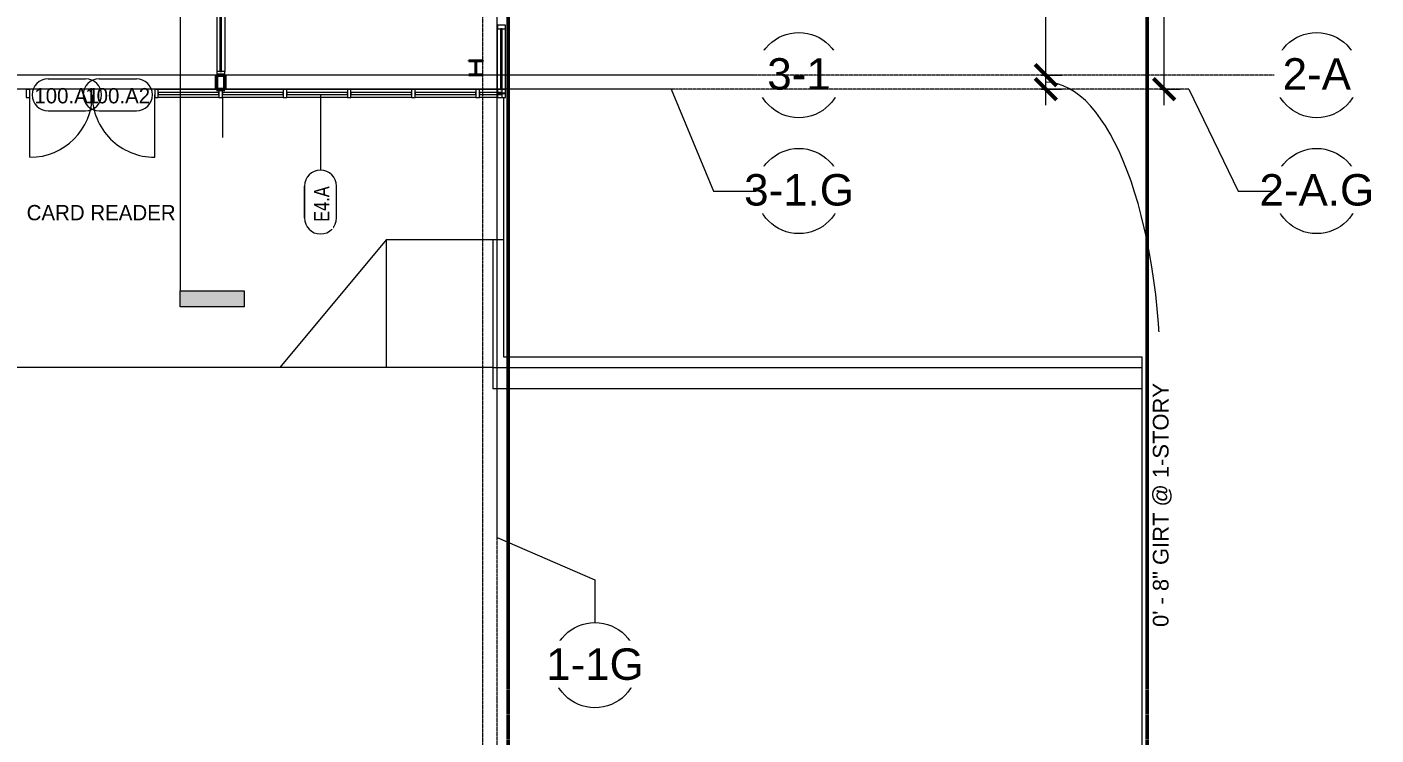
# Model space of a CAD drawing. Header units: inches. Extents: x 15537 to 31673, y -30778 to -16067.
# Drawn here: x 26016 to 26777, y -23159 to -22760 of the extents above; entities that cross this region are included whole.
import ezdxf

# ---------------------------------------------------------------- set-up
doc = ezdxf.new("R2010")
doc.units = ezdxf.units.IN
doc.header["$MEASUREMENT"] = 0
doc.linetypes.add('Grid Line 1_2_', pattern=[0.875, 0.5, -0.125, 0.125, -0.125])
doc.linetypes.add('Hidden', pattern=[0.28125, 0.1875, -0.09375])
for name, color, linetype, lineweight in [('A-ANNO-DIMS', 211, 'Continuous', 9), ('A-ANNO-DIMS-96', 211, 'Continuous', 9), ('A-DETL', 90, 'Continuous', 9), ('A-DOOR', 31, 'Continuous', 13), ('A-DOOR-IDEN', 31, 'Continuous', 9), ('A-GLAZ-CURT', 52, 'Continuous', 9), ('A-GLAZ-CWMG', 51, 'Continuous', 9), ('A-PROP-SBCK', 71, 'Hidden', 50), ('A-WALL', 113, 'Continuous', 13), ('A-WALL-IDEN', 211, 'Continuous', 9), ('A-WALL-PATT', 111, 'Continuous', 50), ('Conc', 7, 'Continuous', 9), ('EOP-PR', 4, 'Continuous', 9), ('G-ANNO-SYMB', 111, 'Continuous', 9), ('G-ANNO-TEXT', 231, 'Continuous', 9), ('I-WALL', 2, 'Continuous', 13), ('S-COLS', 52, 'Continuous', 9), ('S-GRID', 1, 'Continuous', 9), ('S-GRID-IDEN', 1, 'Continuous', 9)]:
    doc.layers.add(name, color=color, linetype=linetype, lineweight=lineweight)
doc.styles.add('Arial', font='arial.ttf', dxfattribs={"height": 17.703593})
doc.styles.add('Arial_1', font='arial.ttf', dxfattribs={"height": 8.851796})
doc.styles.add('Century Gothic', font='GOTHIC.TTF', dxfattribs={"height": 8.622671})
doc.styles.add('Century Gothic_1', font='GOTHIC.TTF', dxfattribs={"width": 0.8, "height": 8.622671})
doc.dimstyles.new('Linear_-_3_32__Arial', dxfattribs={"dimscale": 12, "dimtxt": 9, "dimasz": 1, "dimexe": 0.75, "dimexo": 0.5, "dimgap": 0.5, "dimtad": 1, "dimdec": 4, "dimrnd": 0.0625, "dimzin": 1, "dimdsep": 46, "dimlunit": 4, "dimtxsty": 'Arial_1', "dimblk1": 'OBLIQUE', "dimblk2": 'OBLIQUE', "dimsah": 1, "dimcen": 0.09, "dimdle": 0.75, "dimazin": 0, "dimtfac": 1, "dimtdec": 4, "dimtix": 1, "dimtmove": 1, "dimatfit": 3, "dimfxl": 1, "dimtvp": 1, "dimtfill": 1, "dimfrac": 2, "dimtolj": 1, "dimtzin": 0, "dimarcsym": 2})
doc.dimstyles.new('Linear_-_3_32__Arial_1', dxfattribs={"dimscale": 12, "dimtxt": 9, "dimasz": 1, "dimexe": 0.75, "dimexo": 0.5, "dimgap": 0.5, "dimtad": 1, "dimdec": 4, "dimrnd": 0.0625, "dimzin": 1, "dimdsep": 46, "dimlunit": 4, "dimtxsty": 'Arial_1', "dimblk1": 'OBLIQUE', "dimblk2": 'OBLIQUE', "dimsah": 1, "dimcen": 0.09, "dimdle": 0.75, "dimazin": 0, "dimtfac": 1, "dimtdec": 4, "dimtix": 1, "dimtmove": 0, "dimatfit": 3, "dimfxl": 1, "dimtvp": 1, "dimtfill": 1, "dimfrac": 2, "dimtolj": 1, "dimtzin": 0, "dimarcsym": 2})

# ---------------------------------------------------------------- blocks, each defined once
blk = doc.blocks.new('W-Wide Flange-Column - B2_D-1389335-First Floor Plan - Enlarged')
at = {"layer": 'S-COLS'}
h = blk.add_hatch(dxfattribs=at)
h.set_pattern_fill('FP_12', color=256, style=0, pattern_type=2)
h.set_pattern_definition([(225, (26269.39, -22783.178), (9.503515, -9.503515), []), (225, (26269.39, -22797.578), (9.503515, -9.503515), [])])
h.paths.add_polyline_path([(-4, 4.13), (-4, 3.69), (-0.84, 3.69), (-0.35, 3.49), (-0.14, 3), (-0.14, -3), (-0.35, -3.49), (-0.84, -3.69), (-4, -3.69), (-4, -4.12), (4, -4.12), (4, -3.69), (0.84, -3.69), (0.35, -3.49), (0.14, -3), (0.14, 3), (0.35, 3.49), (0.84, 3.69), (4, 3.69), (4, 4.13)], flags=0)
at = {"layer": 'S-COLS', "lineweight": 30}
for p, q in [((4, 4.13), (-4, 4.13)), ((-4, 4.13), (-4, 3.69)), ((-4, 3.69), (-0.84, 3.69)), ((-0.14, 3), (-0.14, -3)), ((0.14, -3), (0.14, 3)), ((0.84, 3.69), (4, 3.69)), ((4, 3.69), (4, 4.13)), ((-0.84, -3.69), (-4, -3.69)), ((-4, -3.69), (-4, -4.12)), ((-4, -4.12), (4, -4.12)), ((4, -3.69), (0.84, -3.69)), ((4, -4.12), (4, -3.69))]:
    blk.add_line(p, q, dxfattribs=at)
for centre, start, end in [((-0.84, 3), 0, 90), ((0.84, 3), 90, 180), ((-0.84, -3), 270, 0), ((0.84, -3), 180, 270)]:
    blk.add_arc(centre, 0.691, start, end, dxfattribs=at)
blk = doc.blocks.new('Door_Single_Storefront - one-1371400-First Floor Plan - Enlarged')
at = {"layer": 'A-DOOR'}
blk.add_line((-17.59375, -35.1875), (-17.59375, 0), dxfattribs=at)
blk.add_arc((-17.59375, 0), 35.1875, 270, 0, dxfattribs=at)
blk = doc.blocks.new('Door_Single_Storefront - one-1371401-First Floor Plan - Enlarged')
at = {"layer": 'A-DOOR'}
blk.add_line((-17.59375, 35.1875), (-17.59375, 0), dxfattribs=at)
blk.add_arc((-17.59375, 0), 35.1875, 360, 90, dxfattribs=at)
blk = doc.blocks.new('System Panel - Exterior Glazing-827454-First Floor Plan - Enlarged')
at = {"layer": 'A-GLAZ-CURT', "lineweight": 13}
for p, q in [((17.09375, 1.25), (-17.09375, 1.25)), ((-17.09375, 1.25), (-17.09375, 0.25)), ((-17.09375, 0.25), (17.09375, 0.25)), ((17.09375, 0.25), (17.09375, 1.25))]:
    blk.add_line(p, q, dxfattribs=at)
at = {"layer": 'A-GLAZ-CURT'}
for p, q in [((-17.09375, 0.25), (-17.09375, 1.25)), ((17.09375, 1.25), (-17.09375, 1.25)), ((-17.09375, 0.25), (17.09375, 0.25)), ((17.09375, 1.25), (17.09375, 0.25))]:
    blk.add_line(p, q, dxfattribs=at)
blk = doc.blocks.new('Rectangular Mullion - Exterior 2_ x 4_5_-1305160-First Floor Plan - Enlarged')
at = {"layer": 'A-GLAZ-CWMG'}
for p, q in [((26123.27, -22795.43), (26090.45, -22795.43)), ((26124.64, -22799.93), (26090.45, -22799.93))]:
    blk.add_line(p, q, dxfattribs=at)
blk = doc.blocks.new('Rectangular Mullion - Exterior 2_ x 4_5_-1135280-First Floor Plan - Enlarged')
at = {"layer": 'A-GLAZ-CWMG'}
for p, q in [((26160.83, -22799.93), (26126.64, -22799.93)), ((26160.83, -22795.43), (26128.02, -22795.43))]:
    blk.add_line(p, q, dxfattribs=at)
blk = doc.blocks.new('Rectangular Mullion - Exterior 2_ x 4_5_-V12-First Floor Plan - Enlarged')
at = {"layer": 'A-GLAZ-CWMG'}
for p, q in [((26197.02, -22795.43), (26162.83, -22795.43)), ((26197.02, -22799.93), (26162.83, -22799.93))]:
    blk.add_line(p, q, dxfattribs=at)
blk = doc.blocks.new('Rectangular Mullion - Exterior 2_ x 4_5_-1142350-First Floor Plan - Enlarged')
at = {"layer": 'A-GLAZ-CWMG', "lineweight": 20}
for p, q in [((-2, 1.5), (0, 1.5)), ((-2, -3), (-2, 1.5)), ((0, 1.5), (0, -3)), ((0, -3), (-2, -3))]:
    blk.add_line(p, q, dxfattribs=at)
blk = doc.blocks.new('Rectangular Mullion - Exterior 2_ x 4_5_-1142343-First Floor Plan - Enlarged')
at = {"layer": 'A-GLAZ-CWMG', "lineweight": 20}
for p, q in [((-1, 1.5), (1, 1.5)), ((-1, -3), (-1, 1.5)), ((1, 1.5), (1, -3)), ((1, -3), (-1, -3))]:
    blk.add_line(p, q, dxfattribs=at)
blk = doc.blocks.new('System Panel - Exterior Glazing-1274973-First Floor Plan - Enlarged')
at = {"layer": 'A-GLAZ-CURT', "lineweight": 13}
for p, q in [((6.31, 1.25), (-6.31, 1.25)), ((-6.31, 1.25), (-6.31, 0.25)), ((-6.31, 0.25), (6.31, 0.25)), ((6.31, 0.25), (6.31, 1.25))]:
    blk.add_line(p, q, dxfattribs=at)
at = {"layer": 'A-GLAZ-CURT'}
for p, q in [((-6.31, 0.25), (-6.31, 1.25)), ((3.81, 1.25), (-6.31, 1.25)), ((-6.31, 0.25), (3.81, 0.25)), ((6.31, 1.06), (6.31, 0.5))]:
    blk.add_line(p, q, dxfattribs=at)
blk = doc.blocks.new('Rectangular Mullion - Exterior 2_ x 4_5_-1274971-First Floor Plan - Enlarged')
at = {"layer": 'A-GLAZ-CWMG'}
for p, q in [((26281.52, -22795.43), (26271.39, -22795.43)), ((26281.52, -22799.93), (26271.39, -22799.93))]:
    blk.add_line(p, q, dxfattribs=at)
blk = doc.blocks.new('System Panel - Exterior Glazing-827433-First Floor Plan - Enlarged')
at = {"layer": 'A-GLAZ-CURT', "lineweight": 13}
for p, q in [((17.09375, -0.25), (-17.09375, -0.25)), ((-17.09375, -0.25), (-17.09375, -1.25)), ((-17.09375, -1.25), (17.09375, -1.25)), ((17.09375, -1.25), (17.09375, -0.25))]:
    blk.add_line(p, q, dxfattribs=at)
at = {"layer": 'A-GLAZ-CURT'}
for p, q in [((-17.09375, -1.25), (-17.09375, -0.25)), ((17.09375, -0.25), (-17.09375, -0.25)), ((-17.09375, -1.25), (17.09375, -1.25)), ((17.09375, -0.25), (17.09375, -1.25))]:
    blk.add_line(p, q, dxfattribs=at)
blk = doc.blocks.new('Rectangular Mullion - Exterior 2_ x 4_5_-V13-First Floor Plan - Enlarged')
at = {"layer": 'A-GLAZ-CWMG'}
for p, q in [((26281.52, -22795.37), (26281.52, -22761.18)), ((26286.02, -22795.37), (26286.02, -22761.18))]:
    blk.add_line(p, q, dxfattribs=at)
blk = doc.blocks.new('Rectangular Mullion - Exterior 2_ x 4_5_-1142339-First Floor Plan - Enlarged')
at = {"layer": 'A-GLAZ-CWMG', "lineweight": 20}
for p, q in [((-2, 3), (0, 3)), ((-2, -1.5), (-2, 3)), ((0, 3), (0, -1.5)), ((0, -1.5), (-2, -1.5))]:
    blk.add_line(p, q, dxfattribs=at)
blk = doc.blocks.new('Rectangular Mullion - Exterior 2_ x 4_5_-1115231-First Floor Plan - Enlarged')
at = {"layer": 'A-GLAZ-CWMG', "lineweight": 20}
for p, q in [((-1, 3), (1, 3)), ((-1, -1.5), (-1, 3)), ((1, 3), (1, -1.5)), ((1, -1.5), (-1, -1.5))]:
    blk.add_line(p, q, dxfattribs=at)
blk = doc.blocks.new('System Panel - Exterior Glazing-1142345-First Floor Plan - Enlarged')
at = {"layer": 'A-GLAZ-CURT', "lineweight": 13}
for p, q in [((16.53125, 1.25), (-16.53125, 1.25)), ((-16.53125, 1.25), (-16.53125, 0.25)), ((-16.53125, 0.25), (16.53125, 0.25)), ((16.53125, 0.25), (16.53125, 1.25))]:
    blk.add_line(p, q, dxfattribs=at)
at = {"layer": 'A-GLAZ-CURT'}
for p, q in [((-16.53125, 0.25), (-16.53125, 1.25)), ((16.53125, 1.25), (-16.53125, 1.25)), ((-16.53125, 0.25), (16.53125, 0.25)), ((16.53125, 1.25), (16.53125, 0.25))]:
    blk.add_line(p, q, dxfattribs=at)
blk = doc.blocks.new('Rectangular Mullion - Exterior 2_ x 4_5_-1135311-First Floor Plan - Enlarged')
at = {"layer": 'A-GLAZ-CWMG'}
for p, q in [((26123.39, -22752.24), (26123.39, -22785.3)), ((26127.89, -22752.24), (26127.89, -22785.3))]:
    blk.add_line(p, q, dxfattribs=at)
blk = doc.blocks.new('Rectangular Mullion - Exterior 2_ x 4_5_-1142587-First Floor Plan - Enlarged')
at = {"layer": 'A-GLAZ-CWMG', "lineweight": 20}
for p, q in [((0, 1.5), (-2, 1.5)), ((-2, 1.5), (-2, -3)), ((0, -3), (0, 1.5)), ((-2, -3), (0, -3))]:
    blk.add_line(p, q, dxfattribs=at)
blk = doc.blocks.new('Section - 3_32_ x 3_8_-18514-First Floor Plan - Enlarged')
at = {"layer": 'G-ANNO-SYMB'}
blk.add_hatch(color=256, dxfattribs=at).paths.add_polyline_path([(0, 0.375), (0, 0), (-0.09375, 0), (-0.09375, 0.375)], flags=0)
for p, q in [((0, 0.375), (-0.09375, 0.375)), ((-0.09375, 0.375), (-0.09375, 0)), ((0, 0), (0, 0.375)), ((-0.09375, 0), (0, 0))]:
    blk.add_line(p, q, dxfattribs=at)
blk = doc.blocks.new('Grid - Grid Head - Circle-14747-First Floor Plan - Enlarged')
at = {"layer": 'S-GRID-IDEN'}
blk.add_circle((0, 0), 0.25, dxfattribs=at)
blk = doc.blocks.new('DIMBLOCK31-First Floor Plan - Enlarged')
at = {"layer": 'A-ANNO-DIMS-96', "lineweight": 50}
for p, q in [((26590.43, -22787.3), (26584.43, -22781.3)), ((26590.43, -22795.3), (26584.43, -22789.3)), ((26590.43, -22787.3), (26596.43, -22793.3)), ((26590.43, -22795.3), (26596.43, -22801.3))]:
    blk.add_line(p, q, dxfattribs=at)
at = {"layer": 'A-ANNO-DIMS-96'}
for p, q in [((26587.94, -22787.3), (26599.43, -22787.3)), ((26590.43, -22787.3), (26587.94, -22787.3)), ((26590.43, -22804.3), (26590.43, -22787.3)), ((26587.94, -22795.3), (26599.43, -22795.3)), ((26590.43, -22795.3), (26587.94, -22795.3))]:
    blk.add_line(p, q, dxfattribs=at)
blk.add_ellipse((26590.43, -22961.61), major_axis=(0, 170.31), ratio=0.381081, start_param=4.712389, end_param=6.283185, dxfattribs=at)
at = {"layer": 'A-ANNO-DIMS-96', "color": 0, "insert": (26650.77, -23098.28), "char_height": 8.8518, "width": 163.9938, "attachment_point": 1, "rotation": 90, "line_spacing_factor": 0.938532, "style": 'Arial_1', "bg_fill": 3, "box_fill_scale": 1.25, "bg_fill_color": 0, "bg_fill_transparency": 0}
blk.add_mtext('0\' - 8" GIRT @ 1-STORY', dxfattribs=at)
blk = doc.blocks.new('_Oblique')
at = {"color": 0, "linetype": 'ByBlock', "lineweight": -2}
blk.add_line((-0.5, -0.5), (0.5, 0.5), dxfattribs=at)
blk = doc.blocks.new('DIMBLOCK32-First Floor Plan - Enlarged')
at = {"layer": 'A-ANNO-DIMS-96', "lineweight": 50}
for p, q in [((26590.43, -22543.05), (26584.43, -22537.05)), ((26590.43, -22543.05), (26596.43, -22549.05)), ((26590.43, -22787.3), (26584.43, -22781.3)), ((26590.43, -22787.3), (26596.43, -22793.3))]:
    blk.add_line(p, q, dxfattribs=at)
at = {"layer": 'A-ANNO-DIMS-96'}
for p, q in [((26587.94, -22543.05), (26599.43, -22543.05)), ((26590.43, -22543.05), (26587.94, -22543.05)), ((26590.43, -22787.3), (26590.43, -22543.05)), ((26587.94, -22787.3), (26599.43, -22787.3)), ((26590.43, -22787.3), (26587.94, -22787.3))]:
    blk.add_line(p, q, dxfattribs=at)
at = {"layer": 'A-ANNO-DIMS-96', "color": 0, "insert": (26572.95, -22694.53), "char_height": 8.8518, "width": 70.4492, "attachment_point": 1, "rotation": 90, "line_spacing_factor": 0.938532, "style": 'Arial_1', "bg_fill": 3, "box_fill_scale": 1.25, "bg_fill_color": 0, "bg_fill_transparency": 0}
blk.add_mtext('20\' - 4 1/4"', dxfattribs=at)
blk = doc.blocks.new('DIMBLOCK65-First Floor Plan - Enlarged')
at = {"layer": 'A-ANNO-DIMS-96'}
for p, q in [((26657.23, -22804.3), (26657.23, -22350.55)), ((26654.74, -22359.55), (26666.23, -22359.55)), ((26657.23, -22359.55), (26654.74, -22359.55)), ((26654.74, -22795.3), (26666.23, -22795.3)), ((26657.23, -22795.3), (26654.74, -22795.3))]:
    blk.add_line(p, q, dxfattribs=at)
at = {"layer": 'A-ANNO-DIMS-96', "lineweight": 50}
for p, q in [((26657.23, -22359.55), (26651.23, -22353.55)), ((26657.23, -22359.55), (26663.23, -22365.55)), ((26657.23, -22795.3), (26651.23, -22789.3)), ((26657.23, -22795.3), (26663.23, -22801.3))]:
    blk.add_line(p, q, dxfattribs=at)
at = {"layer": 'A-ANNO-DIMS-96', "color": 0, "insert": (26639.74, -22606.78), "char_height": 8.8518, "width": 70.4492, "attachment_point": 1, "rotation": 90, "line_spacing_factor": 0.938532, "style": 'Arial_1', "bg_fill": 3, "box_fill_scale": 1.25, "bg_fill_color": 0, "bg_fill_transparency": 0}
blk.add_mtext('36\' - 3 3/4"', dxfattribs=at)
blk = doc.blocks.new('Door Tag - Door Tag-4658-First Floor Plan - Enlarged')
at = {"layer": 'A-DOOR-IDEN', "color": 153}
for p, q in [((-0.109375, 0.09375), (0.109375, 0.09375)), ((-0.109375, -0.09375), (0.109375, -0.09375))]:
    blk.add_line(p, q, dxfattribs=at)
for centre, start, end in [((-0.109375, 0), 90, 270), ((0.109375, 0), 270, 90)]:
    blk.add_arc(centre, 0.09375, start, end, dxfattribs=at)
blk = doc.blocks.new('Wall Tag - 1_4_-1369832-First Floor Plan - Enlarged')
at = {"layer": 'A-WALL-IDEN', "color": 153}
for p, q in [((-0.0822, 0.0968), (0.1053, 0.0968)), ((0.1053, 0.0968), (-0.0822, 0.0968)), ((-0.0822, -0.0907), (0.1053, -0.0907)), ((-0.0822, -0.0907), (0.1053, -0.0907))]:
    blk.add_line(p, q, dxfattribs=at)
for centre, start, end in [((-0.0822, 0.0031), 90, 270), ((-0.0822, 0.0031), 90, 270), ((0.1053, 0.0031), 270, 90), ((0.1053, 0.0031), 270, 90)]:
    blk.add_arc(centre, 0.0937, start, end, dxfattribs=at)

msp = doc.modelspace()

# ---------------------------------------------------------------- hatches: boundary and pattern name
at = {"layer": 'A-WALL-PATT', "lineweight": 9}
h = msp.add_hatch(dxfattribs=at)
h.set_pattern_fill('FP_13', color=256, style=0, pattern_type=2)
h.set_pattern_definition([(0, (0, 0), (30.72, 7.68), [1.267, -21.773, 1.267, -21.773, -122.88]), (0, (0, 0), (30.72, 7.68), [-46.08, 1.267, -44.813, 1.267, -21.773, -53.76]), (0, (0, 0), (30.72, 7.68), [-115.2, 1.267, -14.093, 1.267, -37.133]), (120, (11.52, 3.84), (-22.0110751, 22.7643004), [1.267, -21.773, 1.267, -21.773, -122.88]), (120, (11.52, 3.84), (-22.0110751, 22.7643004), [-46.08, 1.267, -44.813, 1.267, -21.773, -53.76]), (120, (11.52, 3.84), (-22.0110751, 22.7643004), [-115.2, 1.267, -14.093, 1.267, -37.133]), (240, (15.36, 19.2), (-8.7089249, -30.4443004), [1.267, -21.773, 1.267, -21.773, -122.88]), (240, (15.36, 19.2), (-8.7089249, -30.4443004), [-46.08, 1.267, -44.813, 1.267, -21.773, -53.76]), (240, (15.36, 19.2), (-8.7089249, -30.4443004), [-115.2, 1.267, -14.093, 1.267, -37.133])])
h.paths.add_polyline_path([(26123.89023, -22795.42781), (26128.01523, -22795.42781), (26128.01523, -22787.30281), (26127.39023, -22787.30281), (26127.39023, -22794.80281), (26123.89023, -22794.80281)], flags=0)

# ---------------------------------------------------------------- linework, layer by layer
at = {"layer": 'A-DETL'}
msp.add_line((26126.64023, -22799.92781), (26126.64023, -22822.42781), dxfattribs=at)
at = {"layer": 'A-PROP-SBCK'}
for p, q in [((26287.51523, -19438.18055), (26287.51523, -25779.86428)), ((26647.51523, -19438.18055), (26647.51523, -25801.37622))]:
    msp.add_line(p, q, dxfattribs=at)
at = {"layer": 'A-WALL'}
for p, q in [((26123.89023, -22787.30281), (26123.89023, -22794.80281)), ((26127.39023, -22787.30281), (26127.39023, -22794.80281)), ((26123.89023, -22794.80281), (26127.39023, -22794.80281))]:
    msp.add_line(p, q, dxfattribs=at)
at = {"layer": 'A-WALL-IDEN', "color": 153}
msp.add_line((26181.83174, -22798.42781), (26181.83174, -22840.82313), dxfattribs=at)
at = {"layer": 'Conc'}
for p, q in [((26284.89023, -22799.92781), (26284.89023, -22946.06748)), ((26278.89023, -22880.06748), (26278.89023, -22964.06748)), ((26158.89344, -22952.06748), (23703.90309, -22952.06748)), ((26644.51523, -22964.06748), (26278.89023, -22964.06748))]:
    msp.add_line(p, q, dxfattribs=at)
at = {"layer": 'EOP-PR'}
for p, q in [((26218.89344, -22880.06748), (26158.89344, -22952.06748)), ((26284.89023, -22880.06748), (26218.89344, -22880.06748)), ((26218.89344, -22880.06748), (26218.89344, -22952.06748)), ((26278.89023, -22952.06748), (26158.89344, -22952.06748)), ((26278.89023, -22952.06748), (26644.51523, -22952.06748)), ((26284.89023, -22946.06748), (26644.51523, -22946.06748)), ((26644.51523, -22946.06748), (26644.51523, -24380.06748))]:
    msp.add_line(p, q, dxfattribs=at)
at = {"layer": 'G-ANNO-SYMB'}
msp.add_line((26102.81696, -21003.0772), (26102.81696, -22908.83975), dxfattribs=at)
at = {"layer": 'I-WALL', "lineweight": 50}
for p, q in [((26128.01523, -22787.30281), (26123.26523, -22787.30281)), ((26123.26523, -22787.30281), (26123.26523, -22795.42781)), ((26128.01523, -22795.42781), (26128.01523, -22787.30281)), ((26123.26523, -22795.42781), (26128.01523, -22795.42781))]:
    msp.add_line(p, q, dxfattribs=at)
at = {"layer": 'S-GRID', "linetype": 'Grid Line 1_2_'}
for p, q in [((26281.39023, -23047.79981), (26281.39023, -20598.05281)), ((26281.39023, -23365.24119), (26281.39023, -20950.42781)), ((26273.39023, -23413.24119), (26273.39023, -22389.5762)), ((26379.34156, -22795.30281), (21519.35909, -22795.30281))]:
    msp.add_line(p, q, dxfattribs=at)
at = {"layer": 'S-GRID'}
for p, q in [((26379.34156, -22795.30281), (26403.34156, -22852.62351)), ((26281.39023, -23047.79981), (26336.4676, -23071.79981)), ((26336.4676, -23071.79981), (26336.4676, -23095.79981))]:
    msp.add_line(p, q, dxfattribs=at)

# ---------------------------------------------------------------- block references
at = {"layer": 'A-DOOR'}
msp.add_blockref('Door_Single_Storefront - one-1371400-First Floor Plan - Enlarged', (26035.67148, -22798.42781), dxfattribs=at)
at = {"layer": 'A-DOOR', "rotation": 180}
msp.add_blockref('Door_Single_Storefront - one-1371401-First Floor Plan - Enlarged', (26070.85898, -22798.42781), dxfattribs=at)
at = {"layer": 'A-DOOR-IDEN', "color": 153, "xscale": 95.99999999999994, "yscale": 95.99999999999994, "zscale": 95.99999999999994}
for p in [(26038.92042, -22798.42781), (26067.61003, -22798.42781)]:
    msp.add_blockref('Door Tag - Door Tag-4658-First Floor Plan - Enlarged', p, dxfattribs=at)
at = {"layer": 'A-GLAZ-CURT'}
for name, p, rotation in [('System Panel - Exterior Glazing-1142345-First Floor Plan - Enlarged', (26126.39023, -22768.77156), 90), ('System Panel - Exterior Glazing-827433-First Floor Plan - Enlarged', (26284.51523, -22778.27156), 270)]:
    msp.add_blockref(name, p, dxfattribs=dict(at, rotation=rotation))
for name, p in [('System Panel - Exterior Glazing-827454-First Floor Plan - Enlarged', (26107.54648, -22798.42781)), ('System Panel - Exterior Glazing-827454-First Floor Plan - Enlarged', (26143.73398, -22798.42781)), ('System Panel - Exterior Glazing-827454-First Floor Plan - Enlarged', (26179.92148, -22798.42781)), ('System Panel - Exterior Glazing-827454-First Floor Plan - Enlarged', (26216.10898, -22798.42781)), ('System Panel - Exterior Glazing-827454-First Floor Plan - Enlarged', (26252.29648, -22798.42781)), ('System Panel - Exterior Glazing-1274973-First Floor Plan - Enlarged', (26277.70273, -22798.42781))]:
    msp.add_blockref(name, p, dxfattribs=at)
at = {"layer": 'A-GLAZ-CWMG'}
for name, p in [('Rectangular Mullion - Exterior 2_ x 4_5_-1135311-First Floor Plan - Enlarged', (0, 0)), ('Rectangular Mullion - Exterior 2_ x 4_5_-V13-First Floor Plan - Enlarged', (0, 0)), ('Rectangular Mullion - Exterior 2_ x 4_5_-1305160-First Floor Plan - Enlarged', (0, 0)), ('Rectangular Mullion - Exterior 2_ x 4_5_-1135280-First Floor Plan - Enlarged', (0, 0)), ('Rectangular Mullion - Exterior 2_ x 4_5_-V12-First Floor Plan - Enlarged', (0, 0)), ('Rectangular Mullion - Exterior 2_ x 4_5_-V12-First Floor Plan - Enlarged', (36.1875, 0)), ('Rectangular Mullion - Exterior 2_ x 4_5_-V12-First Floor Plan - Enlarged', (72.375, 0)), ('Rectangular Mullion - Exterior 2_ x 4_5_-1274971-First Floor Plan - Enlarged', (0, 0))]:
    msp.add_blockref(name, p, dxfattribs=at)
at = {"layer": 'A-GLAZ-CWMG', "extrusion": (0, 0, -1)}
for name, p, rotation in [('Rectangular Mullion - Exterior 2_ x 4_5_-1115231-First Floor Plan - Enlarged', (-26284.51523, -22760.17781), 270), ('Rectangular Mullion - Exterior 2_ x 4_5_-1142343-First Floor Plan - Enlarged', (-26017.07773, -22798.42781), 180), ('Rectangular Mullion - Exterior 2_ x 4_5_-1142343-First Floor Plan - Enlarged', (-26089.45273, -22798.42781), 180), ('Rectangular Mullion - Exterior 2_ x 4_5_-1142343-First Floor Plan - Enlarged', (-26125.64023, -22798.42781), 180), ('Rectangular Mullion - Exterior 2_ x 4_5_-1142343-First Floor Plan - Enlarged', (-26161.82773, -22798.42781), 180), ('Rectangular Mullion - Exterior 2_ x 4_5_-1142343-First Floor Plan - Enlarged', (-26198.01523, -22798.42781), 180), ('Rectangular Mullion - Exterior 2_ x 4_5_-1142343-First Floor Plan - Enlarged', (-26234.20273, -22798.42781), 180), ('Rectangular Mullion - Exterior 2_ x 4_5_-1142343-First Floor Plan - Enlarged', (-26270.39023, -22798.42781), 180), ('Rectangular Mullion - Exterior 2_ x 4_5_-1115231-First Floor Plan - Enlarged', (-26284.51523, -22796.36531), 270), ('Rectangular Mullion - Exterior 2_ x 4_5_-1142339-First Floor Plan - Enlarged', (-26284.51523, -22799.92781), 270), ('Rectangular Mullion - Exterior 2_ x 4_5_-1142350-First Floor Plan - Enlarged', (-26286.01523, -22798.42781), 180)]:
    msp.add_blockref(name, p, dxfattribs=dict(at, rotation=rotation))
at = {"layer": 'A-GLAZ-CWMG', "rotation": 270}
msp.add_blockref('Rectangular Mullion - Exterior 2_ x 4_5_-1142587-First Floor Plan - Enlarged', (26126.39023, -22787.30281), dxfattribs=at)
at = {"layer": 'A-WALL-IDEN', "color": 153, "xscale": 95.99999999999994, "yscale": 95.99999999999994, "zscale": 95.99999999999994, "rotation": 89.99999999999991}
msp.add_blockref('Wall Tag - 1_4_-1369832-First Floor Plan - Enlarged', (26182.12545, -22859.92781), dxfattribs=at)
at = {"layer": 'G-ANNO-SYMB', "extrusion": (0, 0, -1), "xscale": 95.99999999999994, "yscale": 95.99999999999994, "zscale": 95.99999999999994, "rotation": 90.00000000000053}
msp.add_blockref('Section - 3_32_ x 3_8_-18514-First Floor Plan - Enlarged', (-26102.81696, -22908.83975), dxfattribs=at)
at = {"layer": 'S-COLS', "rotation": 180}
msp.add_blockref('W-Wide Flange-Column - B2_D-1389335-First Floor Plan - Enlarged', (26269.39023, -22783.17781), dxfattribs=at)
at = {"layer": 'S-GRID-IDEN', "xscale": 95.99999999999994, "yscale": 95.99999999999994, "zscale": 95.99999999999994}
for p, rotation in [((26451.34156, -22787.30281), 89.99999999999984), ((26743.06441, -22787.30281), 89.9999999999998), ((26451.34156, -22852.62351), 89.99999999999984), ((26743.06441, -22852.62351), 89.9999999999998)]:
    msp.add_blockref('Grid - Grid Head - Circle-14747-First Floor Plan - Enlarged', p, dxfattribs=dict(at, rotation=rotation))
msp.add_blockref('Grid - Grid Head - Circle-14747-First Floor Plan - Enlarged', (26336.4676, -23119.79981), dxfattribs=at)

# ---------------------------------------------------------------- texts
at = {"layer": 'A-DOOR-IDEN', "char_height": 8.622671, "width": 46.008, "attachment_point": 2, "line_spacing_factor": 0.984117, "style": 'Century Gothic'}
for s, insert in [('100.A1', (26038.87909, -22794.5965)), ('100.A2', (26067.56871, -22794.5965))]:
    msp.add_mtext(s, dxfattribs=dict(at, insert=insert))
at = {"layer": 'G-ANNO-TEXT', "color": 145, "insert": (26016.28693, -22860.48136), "char_height": 8.6226708, "width": 98.604, "attachment_point": 1, "line_spacing_factor": 0.984117, "style": 'Century Gothic'}
msp.add_mtext('CARD READER', dxfattribs=at)

# ---------------------------------------------------------------- next in the draw order: texts
at = {"layer": 'A-WALL-IDEN', "insert": (26178.19111, -22859.95667), "char_height": 8.622671, "width": 23.76, "attachment_point": 2, "rotation": 90, "line_spacing_factor": 0.984117, "style": 'Century Gothic_1', "bg_fill": 3, "box_fill_scale": 1.25, "bg_fill_color": 0, "bg_fill_transparency": 0}
msp.add_mtext('E4.A', dxfattribs=at)
at = {"layer": 'S-GRID-IDEN', "char_height": 17.703593, "attachment_point": 2, "line_spacing_factor": 0.938532, "style": 'Arial', "bg_fill": 3, "box_fill_scale": 1.25, "bg_fill_color": 0, "bg_fill_transparency": 0}
for s, insert, width in [('3-1', (26451.43905, -22777.77306), 42.552), ('2-A', (26743.1619, -22777.77306), 45.792), ('3-1.G', (26451.43905, -22843.09377), 73.656), ('2-A.G', (26743.1619, -22843.09377), 76.896), ('1-1G', (26336.46299, -23110.36295), 65.448)]:
    msp.add_mtext(s, dxfattribs=dict(at, insert=insert, width=width))

# ---------------------------------------------------------------- next in the draw order: linework, layer by layer
at = {"layer": 'S-GRID', "linetype": 'Grid Line 1_2_'}
for p, q in [((26427.34156, -22787.30281), (21471.35909, -22787.30281)), ((26719.06441, -22787.30281), (21790.20666, -22787.30281)), ((26671.06441, -22795.30281), (21852.86259, -22795.30281))]:
    msp.add_line(p, q, dxfattribs=at)
at = {"layer": 'S-GRID'}
for p, q in [((26671.06441, -22795.30281), (26698.93828, -22852.62351)), ((26403.34156, -22852.62351), (26427.34156, -22852.62351)), ((26698.93828, -22852.62351), (26719.06441, -22852.62351))]:
    msp.add_line(p, q, dxfattribs=at)

# ---------------------------------------------------------------- next in the draw order: dimensions: what is measured, and where the dimension line sits
at = {"layer": 'A-ANNO-DIMS'}
dim = msp.add_linear_dim(base=(26590.42804, -22787.30281), p1=(26581.94276, -22795.30281), p2=(26581.94276, -22787.30281), angle=90, dimstyle='Linear_-_3_32__Arial', override={"dimpost": '<>GIRT @ 1-STORY', "dimfxl": 8}, dxfattribs=at)
dim.commit()
dim.dimension.update_dxf_attribs({"geometry": 'DIMBLOCK31-First Floor Plan - Enlarged', "text_midpoint": (26656.6719, -23016.27819), "dimtype": 160, "text_rotation": 90})

# ---------------------------------------------------------------- next in the draw order: dimensions: what is measured, and where the dimension line sits
for base, p1, p2, override, picture, middle in [((26657.22619, -22359.55281), (26648.74091, -22795.30281), (26648.74091, -22359.55281), {"dimpost": '<>', "dimfxl": 435.75}, 'DIMBLOCK65-First Floor Plan - Enlarged', (26646.64632, -22577.42781)), ((26590.42804, -22543.05281), (26581.94276, -22787.30281), (26581.94276, -22543.05281), {"dimpost": '<>', "dimfxl": 244.25}, 'DIMBLOCK32-First Floor Plan - Enlarged', (26579.85119, -22665.17781))]:
    dim = msp.add_linear_dim(base=base, p1=p1, p2=p2, angle=90, dimstyle='Linear_-_3_32__Arial_1', override=override, dxfattribs=at)
    dim.commit()
    dim.dimension.update_dxf_attribs({"geometry": picture, "text_midpoint": middle})

doc.saveas('drawing.dxf')
